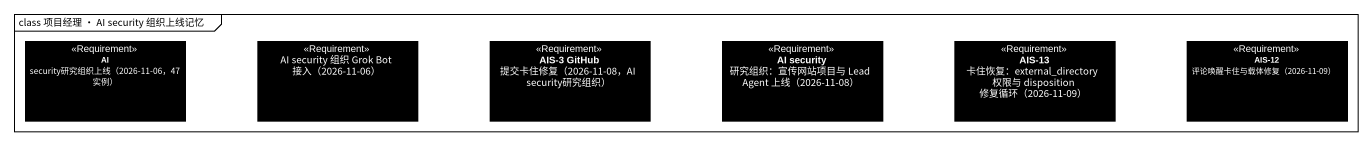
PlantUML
@startuml
mainframe class 项目经理 · AI security 组织上线记忆
hide circle
hide empty members
class "AI security研究组织上线（2026-11-06，47 实例）" as AI_security研究组织上线_2026_11 <<Requirement>> #000000
class "AI security 组织 Grok Bot 接入（2026-11-06）" as AI_security_组织_Grok_Bot_接入 <<Requirement>> #000000
class "AIS-3 GitHub 提交卡住修复（2026-11-08，AI security研究组织）" as AIS_3_GitHub_提交卡住修复_2026_11 <<Requirement>> #000000
class "AI security 研究组织：宣传网站项目与 Lead Agent 上线（2026-11-08）" as AI_security_研究组织_宣传网站项目与 <<Requirement>> #000000
class "AIS-13 卡住恢复：external_directory 权限与 disposition 修复循环（2026-11-09）" as AIS_13_卡住恢复_external <<Requirement>> #000000
class "AIS-12 评论唤醒卡住与载体修复（2026-11-09）" as AIS_12_评论唤醒卡住与载体修复_2026_11 <<Requirement>> #000000
@enduml
